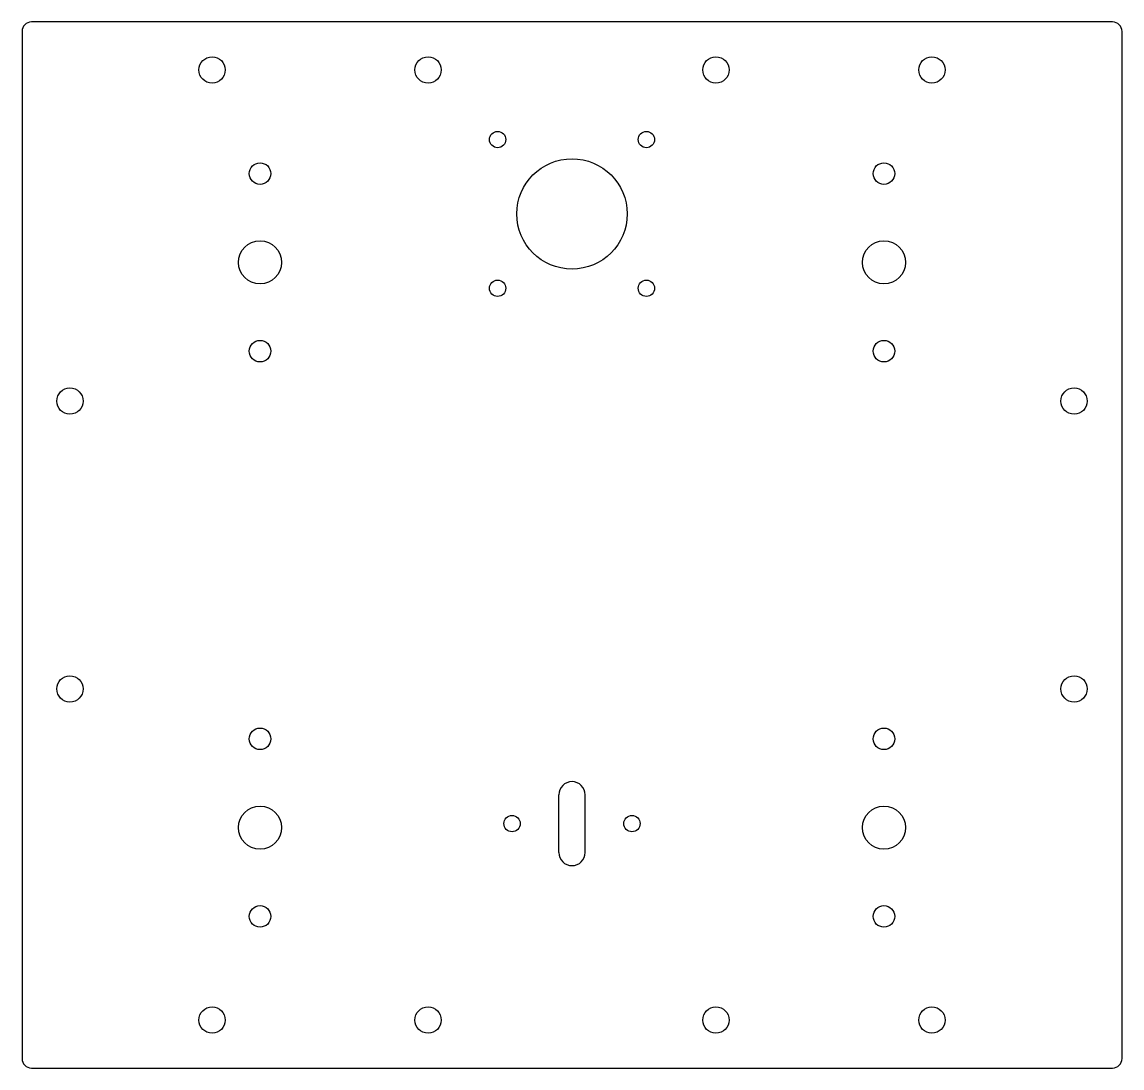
# Model space of a CAD drawing. Extents: x -115 to 115, y -109 to 109.
import ezdxf

# ---------------------------------------------------------------- set-up
doc = ezdxf.new("R2010")
doc.units = 0

msp = doc.modelspace()

# ---------------------------------------------------------------- linework, layer by layer
for p, q in [((112.6, 109), (-112.6, 109)), ((-114.6, 107), (-114.6, -107)), ((114.6, -107), (114.6, 107)), ((-2.75, -64.07), (-2.75, -52.07)), ((2.75, -64.07), (2.75, -52.07)), ((-112.6, -109), (112.6, -109))]:
    msp.add_line(p, q)
for centre, radius in [((-75, 99), 2.75), ((-30, 99), 2.75), ((30, 99), 2.75), ((75, 99), 2.75), ((-15.5, 84.5), 1.7), ((15.5, 84.5), 1.7), ((0, 69), 11.5), ((-65, 77.4), 2.25), ((65, 77.4), 2.25), ((-65, 58.9), 4.5), ((65, 58.9), 4.5), ((-15.5, 53.5), 1.7), ((15.5, 53.5), 1.7), ((-65, 40.4), 2.25), ((65, 40.4), 2.25), ((-104.6, 30), 2.75), ((104.6, 30), 2.75), ((-104.6, -30), 2.75), ((104.6, -30), 2.75), ((-65, -40.4), 2.25), ((65, -40.4), 2.25), ((-65, -58.9), 4.5), ((65, -58.9), 4.5), ((-12.5, -58.07), 1.7), ((12.5, -58.07), 1.7), ((-65, -77.4), 2.25), ((65, -77.4), 2.25), ((-75, -99), 2.75), ((-30, -99), 2.75), ((30, -99), 2.75), ((75, -99), 2.75)]:
    msp.add_circle(centre, radius)
for centre, radius, start, end in [((-112.6, 107), 2, 90, 180), ((112.6, 107), 2, 0, 90), ((0, -52.07), 2.75, 0, 180), ((0, -64.07), 2.75, 180, 360), ((-112.6, -107), 2, 180, 270), ((112.6, -107), 2, 270, 360)]:
    msp.add_arc(centre, radius, start, end)

doc.saveas('drawing.dxf')
